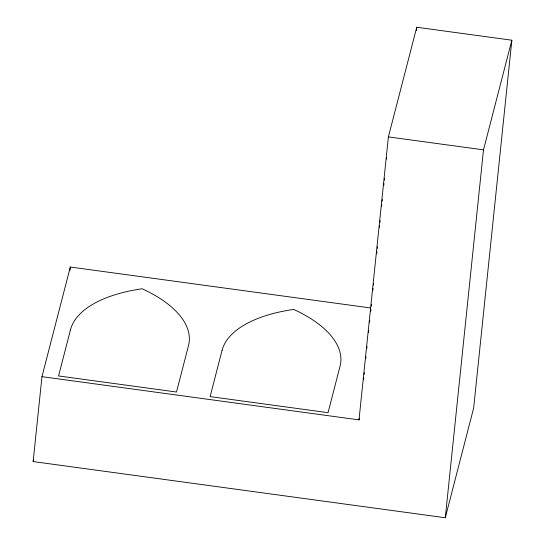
<?xml version="1.0" encoding="UTF-8"?>
<svg xmlns="http://www.w3.org/2000/svg" width="545" height="545" viewBox="0 0 545 545"><rect width="100%" height="100%" fill="white"/><g stroke="black" fill="none" stroke-linecap="round" stroke-linejoin="round"><path stroke-width="0.82" d="M41.965 376.67L358.998 419.888L388.387 136.897L416.748 27.25L511.857 40.214L473.646 408.103L445.285 517.75L33.143 461.567L41.965 376.67L70.319 267.03L370.491 307.945M69.971 270.388L70.319 267.03M363.644 379.436L363.822 377.753M364.169 374.388L364.346 372.698M365.831 358.385L366.008 356.703M366.88 348.275L367.058 346.593M368.543 332.273L368.72 330.59M369.592 322.17L369.769 320.487M370.729 311.222L370.907 309.54M371.254 306.167L371.431 304.485M372.916 290.165L373.093 288.482M373.441 285.117L373.618 283.427M376.731 253.432L376.908 251.749M377.256 248.377L377.433 246.694M379.443 227.326L379.62 225.637M379.967 222.271L380.144 220.589M381.629 206.269L381.807 204.586M382.154 201.214L382.331 199.531M383.816 185.211L383.993 183.529M384.341 180.163L384.518 178.474M386.528 159.106L386.705 157.423M416.394 30.629L416.748 27.25M445.285 517.75L483.497 149.861L511.857 40.214M33.143 461.567L33.572 459.919M358.998 419.888L359.421 418.24M388.387 136.897L483.497 149.861M70.537 329.636L58.56 375.948L176.498 392.025L188.475 345.714A128.845 59.364 5.9 0 0 142.156 288.768A128.845 59.364 5.9 0 0 70.537 329.636M222.081 350.292L210.104 396.603L328.036 412.681L340.019 366.369A128.845 59.364 5.9 0 0 293.694 309.424A128.845 59.364 5.9 0 0 222.081 350.292"/></g></svg>
